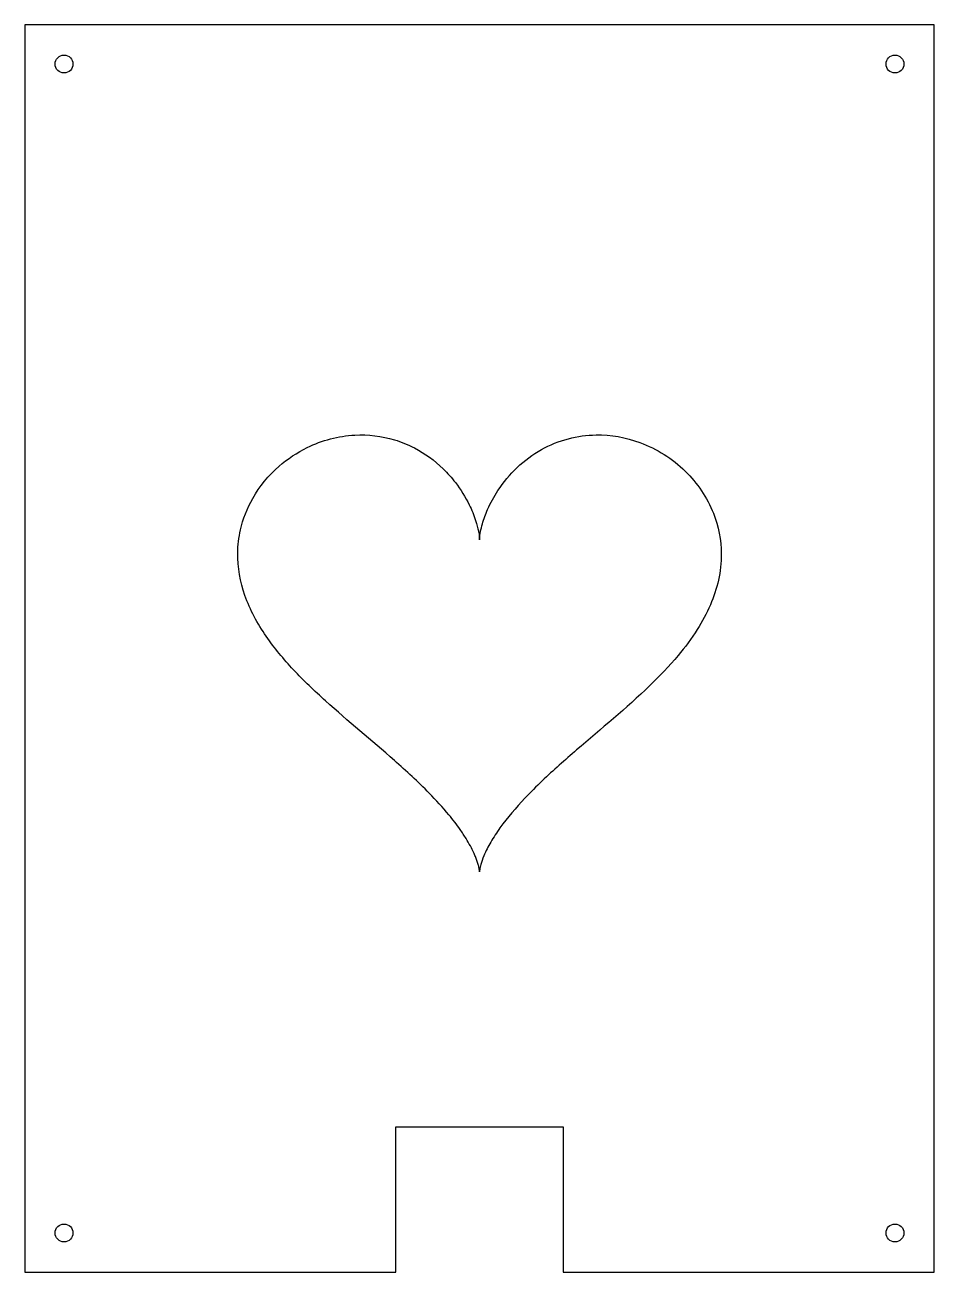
# Model space of a CAD drawing. Header units: millimetres. Extents: x 12 to 175, y 38 to 262.
import ezdxf

# ---------------------------------------------------------------- set-up
doc = ezdxf.new("R2010")
doc.units = ezdxf.units.MM
doc.layers.add('CUT', color=7, linetype='Continuous')

msp = doc.modelspace()

# ---------------------------------------------------------------- linework, layer by layer
at = {"layer": 'CUT'}
for p, q in [((12.1, 261.7), (12.1, 38.3)), ((174.9, 261.7), (12.1, 261.7)), ((174.9, 38.3), (174.9, 261.7)), ((78.5, 38.3), (78.5, 64.3)), ((78.5, 64.3), (108.5, 64.3)), ((108.5, 64.3), (108.5, 38.3)), ((12.1, 38.3), (78.5, 38.3)), ((108.5, 38.3), (174.9, 38.3))]:
    msp.add_line(p, q, dxfattribs=at)
for centre in [(19.1, 254.7), (167.9, 254.7), (19.1, 45.3), (167.9, 45.3)]:
    msp.add_circle(centre, 1.6, dxfattribs=at)
msp.add_open_spline([(93.5, 169.53), (93.5, 169.51), (93.5, 169.49), (93.5, 169.49), (93.49, 169.5), (93.49, 169.51), (93.49, 169.54), (93.48, 169.8), (93.47, 170.15), (93.44, 170.42), (93.41, 170.69), (93.36, 170.89), (93.3, 171.08), (93.17, 171.53), (93, 172.23), (92.8, 172.91), (92.5, 173.93), (92.11, 174.83), (91.66, 175.73), (90.97, 177.13), (90.14, 178.49), (89.19, 179.73), (88.51, 180.6), (87.78, 181.43), (86.99, 182.2), (85.47, 183.68), (83.74, 184.95), (81.85, 185.92), (80.71, 186.52), (79.51, 187.01), (78.27, 187.38), (75.98, 188.08), (73.56, 188.36), (71.17, 188.23), (68.22, 188.08), (65.31, 187.3), (62.66, 186), (60.84, 185.11), (59.13, 183.98), (57.61, 182.64), (55.73, 181), (54.12, 179.05), (52.89, 176.89), (51.89, 175.13), (51.14, 173.22), (50.7, 171.24), (50.39, 169.89), (50.23, 168.5), (50.21, 167.12), (50.17, 164.54), (50.64, 161.96), (51.49, 159.52), (52.4, 156.91), (53.74, 154.46), (55.31, 152.18), (56.77, 150.06), (58.43, 148.08), (60.19, 146.2), (62.02, 144.25), (63.96, 142.4), (65.94, 140.61), (69.97, 136.97), (74.18, 133.54), (78.26, 129.95), (80.4, 128.06), (82.5, 126.13), (84.5, 124.09), (85.72, 122.84), (86.91, 121.55), (88.02, 120.2), (88.73, 119.35), (89.4, 118.48), (90.04, 117.57), (90.41, 117.04), (90.76, 116.5), (91.1, 115.95), (91.37, 115.52), (91.62, 115.08), (91.86, 114.64), (92.1, 114.21), (92.33, 113.76), (92.54, 113.3), (92.64, 113.07), (92.74, 112.82), (92.83, 112.57), (92.92, 112.31), (93.01, 112.07), (93.09, 111.83), (93.17, 111.59), (93.24, 111.37), (93.31, 111.15), (93.37, 110.94), (93.43, 110.73), (93.46, 110.4), (93.47, 110.32), (93.48, 110.26), (93.48, 110.19), (93.49, 110.12), (93.49, 110.01), (93.5, 110), (93.5, 110), (93.5, 110), (93.5, 110), (93.51, 110.03), (93.51, 110.09), (93.52, 110.15), (93.52, 110.21), (93.53, 110.27), (93.53, 110.33), (93.56, 110.72), (93.64, 111), (93.73, 111.28), (93.88, 111.75), (94.07, 112.32), (94.28, 112.85), (94.62, 113.72), (95.05, 114.52), (95.52, 115.31), (96.03, 116.19), (96.58, 117.04), (97.17, 117.87), (98.51, 119.74), (100.02, 121.48), (101.6, 123.16), (102.62, 124.23), (103.66, 125.27), (104.73, 126.28), (106.73, 128.19), (108.8, 130.02), (110.89, 131.82), (115.28, 135.61), (119.78, 139.28), (123.95, 143.31), (125.74, 145.04), (127.47, 146.83), (129.06, 148.74), (130.3, 150.22), (131.47, 151.77), (132.5, 153.41), (133.39, 154.81), (134.18, 156.27), (134.84, 157.8), (135.46, 159.24), (135.95, 160.73), (136.29, 162.26), (136.63, 163.79), (136.8, 165.36), (136.79, 166.93), (136.78, 169.42), (136.3, 171.91), (135.38, 174.22), (134.27, 177.06), (132.52, 179.63), (130.35, 181.76), (128.04, 184.02), (125.26, 185.79), (122.23, 186.9), (119.72, 187.83), (117.04, 188.31), (114.37, 188.26), (112.71, 188.23), (111.05, 188.01), (109.44, 187.58), (107.75, 187.14), (106.11, 186.48), (104.58, 185.62), (101.44, 183.87), (98.77, 181.31), (96.8, 178.3), (96.09, 177.22), (95.48, 176.09), (94.96, 174.91), (94.58, 174.06), (94.27, 173.2), (94.01, 172.31), (93.88, 171.86), (93.77, 171.4), (93.68, 170.94), (93.59, 170.47), (93.52, 170), (93.5, 169.53)], degree=3, knots=[0, 0, 0, 0, 0.00032, 0.00032, 0.00032, 0.000651, 0.000651, 0.000651, 0.003942, 0.003942, 0.003942, 0.007232, 0.007232, 0.007232, 0.015015, 0.015015, 0.015015, 0.026737, 0.026737, 0.026737, 0.044848, 0.044848, 0.044848, 0.057645, 0.057645, 0.057645, 0.082186, 0.082186, 0.082186, 0.097125, 0.097125, 0.097125, 0.124871, 0.124871, 0.124871, 0.159019, 0.159019, 0.159019, 0.182495, 0.182495, 0.182495, 0.211307, 0.211307, 0.211307, 0.234785, 0.234785, 0.234785, 0.250794, 0.250794, 0.250794, 0.280675, 0.280675, 0.280675, 0.312691, 0.312691, 0.312691, 0.34257, 0.34257, 0.34257, 0.373513, 0.373513, 0.373513, 0.436465, 0.436465, 0.436465, 0.469541, 0.469541, 0.469541, 0.489814, 0.489814, 0.489814, 0.502618, 0.502618, 0.502618, 0.510087, 0.510087, 0.510087, 0.515953, 0.515953, 0.515953, 0.521818, 0.521818, 0.521818, 0.524652, 0.524652, 0.524652, 0.527485, 0.527485, 0.527485, 0.530318, 0.530318, 0.530318, 0.533152, 0.533152, 0.533152, 0.533877, 0.533877, 0.533877, 0.534603, 0.534603, 0.534603, 0.534688, 0.534688, 0.534688, 0.535258, 0.535258, 0.535258, 0.535827, 0.535827, 0.535827, 0.539339, 0.539339, 0.539339, 0.545007, 0.545007, 0.545007, 0.554288, 0.554288, 0.554288, 0.564516, 0.564516, 0.564516, 0.587759, 0.587759, 0.587759, 0.602637, 0.602637, 0.602637, 0.63053, 0.63053, 0.63053, 0.689107, 0.689107, 0.689107, 0.714212, 0.714212, 0.714212, 0.733739, 0.733739, 0.733739, 0.750477, 0.750477, 0.750477, 0.766287, 0.766287, 0.766287, 0.782099, 0.782099, 0.782099, 0.807215, 0.807215, 0.807215, 0.837911, 0.837911, 0.837911, 0.870464, 0.870464, 0.870464, 0.897437, 0.897437, 0.897437, 0.914179, 0.914179, 0.914179, 0.93185, 0.93185, 0.93185, 0.968123, 0.968123, 0.968123, 0.981145, 0.981145, 0.981145, 0.990446, 0.990446, 0.990446, 0.995223, 0.995223, 0.995223, 1, 1, 1, 1], dxfattribs=at)

doc.saveas('drawing.dxf')
